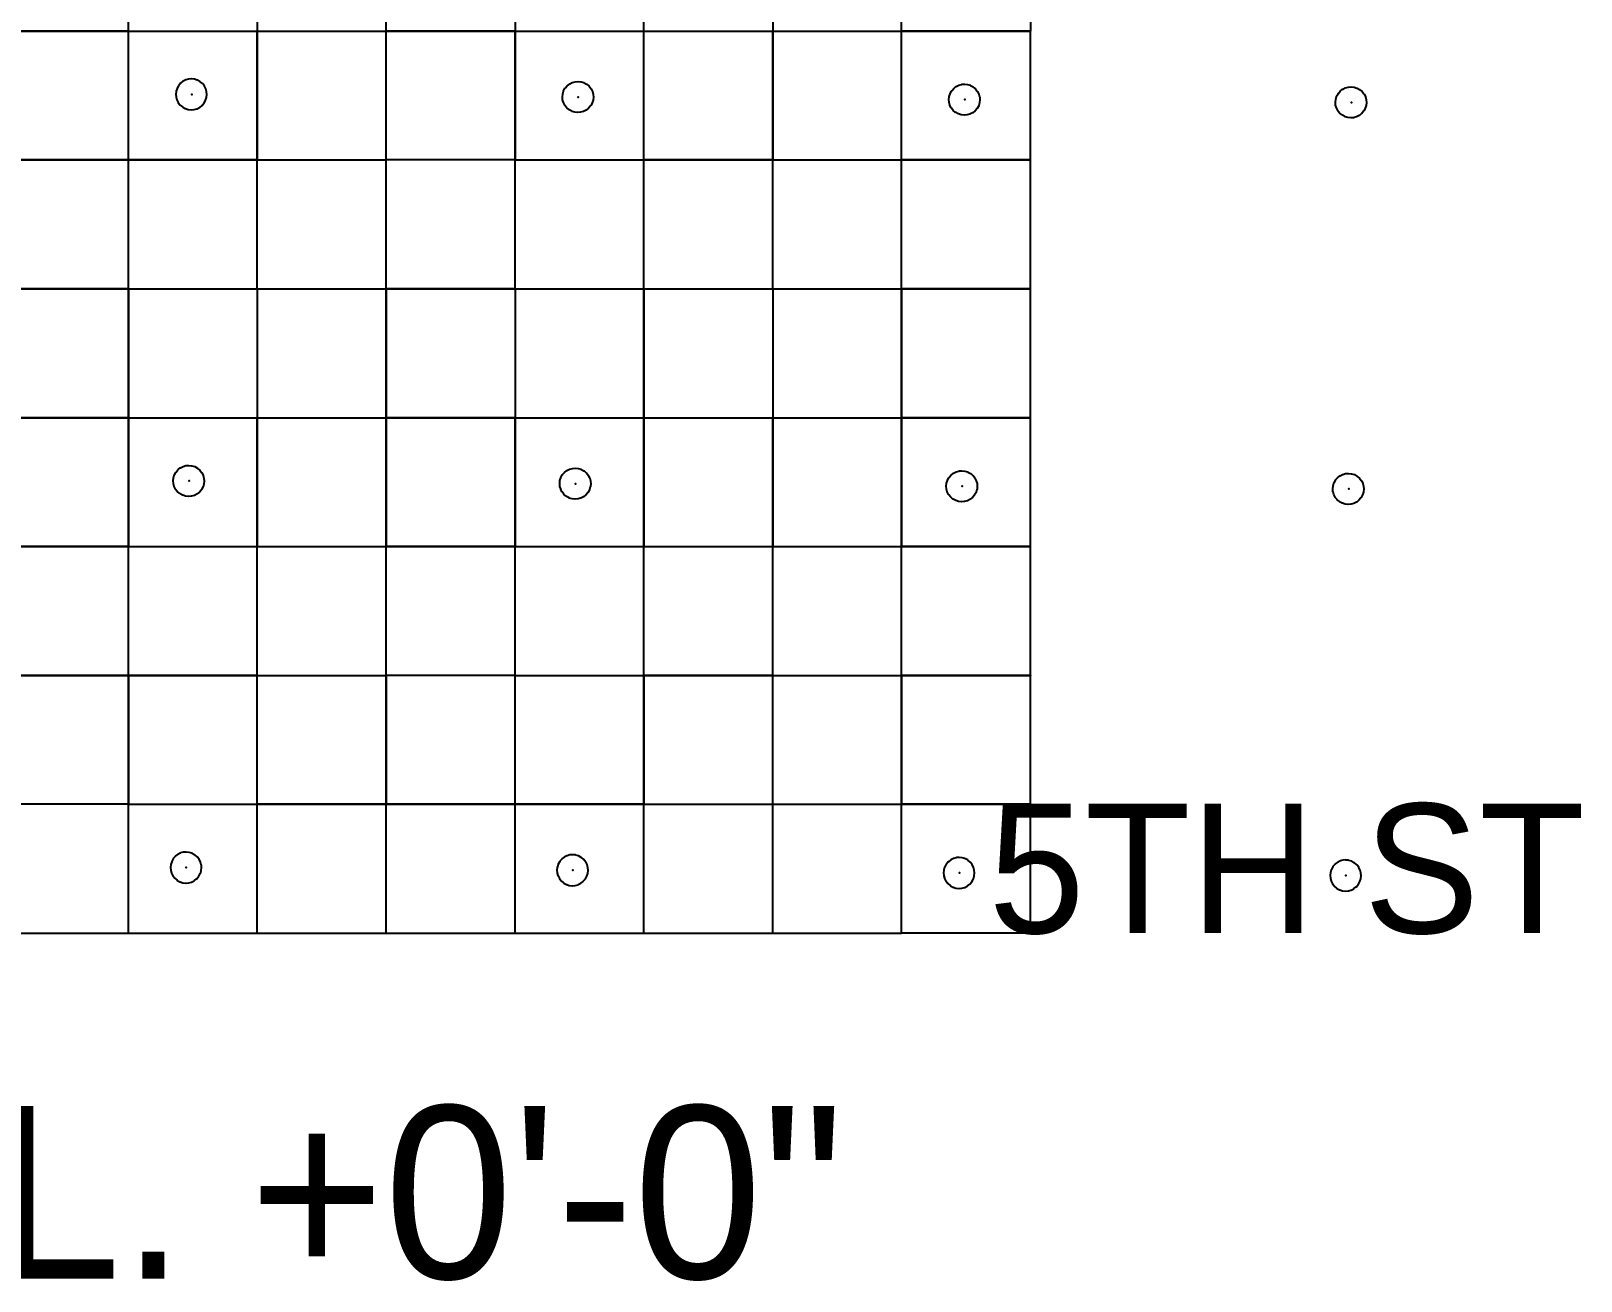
# Model space of a CAD drawing. Header units: metres. Extents: x 0 to 398, y -24 to 612.
# Drawn here: x 110.2 to 218.5, y -24.3 to 63 of the extents above; entities that cross this region are included whole.
import ezdxf

# ---------------------------------------------------------------- set-up
doc = ezdxf.new("R2010")
doc.units = ezdxf.units.M
for name, color, linetype in [('LAYER_01_CUT', 7, 'Continuous'), ('LAYER_04_GRID', 7, 'Continuous'), ('LAYER_05_LABELS', 7, 'Continuous')]:
    doc.layers.add(name, color=color, linetype=linetype)

msp = doc.modelspace()

# ---------------------------------------------------------------- linework, layer by layer
at = {"layer": 'LAYER_01_CUT'}
for points in [[(180, 27.01), (180, 36), (180, 36.01), (180, 45), (180, 45.01), (180, 54), (179.99, 54), (171, 54), (171, 62.99), (171, 63), (171, 71.99), (171, 72), (171, 80.99), (171, 81), (171, 89.99), (171, 90), (171, 98.99), (171, 99), (179.99, 99), (180, 99), (188.99, 99), (189, 99), (180.01, 99)], [(125.99, 54), (117, 54), (117, 62.99), (117, 63), (117, 71.99), (117, 72), (117, 80.99)], [(143.99, 54), (135, 54), (135, 62.99), (135, 63), (135, 71.99), (135, 72), (135, 80.99)], [(161.99, 54), (153, 54), (153, 62.99), (153, 63), (153, 71.99), (153, 72), (153, 80.99)], [(126, 71.99), (126, 63), (126, 63.01)], [(144, 71.99), (144, 63), (144, 63.01)], [(162, 71.99), (162, 63), (162, 63.01)], [(180, 72.01), (180, 72), (180, 63.01), (180, 63), (179.99, 63)], [(108, 63), (116.99, 63)], [(108, 62.99), (108, 54), (116.99, 54)], [(117, 63), (108.01, 63)], [(117, 63), (116.99, 63)], [(117, 63), (117, 63.01)], [(117, 54.01), (117, 63)], [(117, 63), (125.99, 63)], [(117, 63), (117.01, 63)], [(117.01, 63), (126, 63)], [(125.99, 63), (126, 63)], [(126.01, 63), (126, 63)], [(126, 54.01), (126, 63)], [(126, 63), (126, 62.99)], [(126, 63), (134.99, 63)], [(126, 62.99), (126, 54), (134.99, 54)], [(126.01, 63), (135, 63)], [(135, 63), (134.99, 63)], [(135, 63), (135, 63.01)], [(135, 54.01), (135, 63)], [(135, 63), (143.99, 63)], [(135, 63), (135.01, 63)], [(144, 63), (135.01, 63)], [(144, 63), (143.99, 63)], [(144, 54.01), (144, 63)], [(144, 63), (144, 62.99)], [(144, 63), (152.99, 63)], [(144, 63), (144.01, 63)], [(144, 62.99), (144, 54), (152.99, 54)], [(144.01, 63), (153, 63)], [(152.99, 63), (153, 63)], [(153, 63), (153, 63.01)], [(153.01, 63), (153, 63)], [(153, 54.01), (153, 63)], [(153, 63), (161.99, 63)], [(153.01, 63), (162, 63)], [(162, 63), (161.99, 63)], [(162, 54.01), (162, 63)], [(162, 63), (162, 62.99)], [(162, 63), (170.99, 63)], [(162, 63), (162.01, 63)], [(162, 62.99), (162, 54), (170.99, 54)], [(162.01, 63), (171, 63)], [(170.99, 63), (171, 63)], [(171, 63), (171, 63.01)], [(179.99, 63), (171, 63)], [(171.01, 63), (171, 63)], [(171, 54.01), (171, 63)], [(171.01, 63), (180, 63)], [(180, 54.01), (180, 63)], [(120.98, 57.58), (121.17, 57.52), (121.18, 57.52), (121.18, 57.52), (121.38, 57.5), (121.38, 57.5), (121.39, 57.5), (121.57, 57.51), (121.58, 57.51), (121.59, 57.51), (121.77, 57.57), (121.78, 57.57), (121.79, 57.57), (121.96, 57.66), (121.97, 57.66), (121.98, 57.67), (122.14, 57.8), (122.14, 57.8), (122.27, 57.96), (122.29, 57.97), (122.29, 57.98), (122.39, 58.15), (122.39, 58.16), (122.39, 58.17), (122.45, 58.36), (122.45, 58.37), (122.45, 58.37), (122.47, 58.56), (122.47, 58.57), (122.47, 58.58), (122.46, 58.76), (122.46, 58.77), (122.46, 58.78), (122.41, 58.96), (122.4, 58.97), (122.4, 58.97), (122.31, 59.15), (122.31, 59.16), (122.3, 59.17), (122.18, 59.33), (122.17, 59.33), (122.01, 59.46), (122, 59.47), (121.99, 59.48), (121.82, 59.58), (121.81, 59.58), (121.8, 59.58), (121.61, 59.64), (121.61, 59.64), (121.6, 59.64), (121.41, 59.66), (121.4, 59.66), (121.39, 59.66), (121.21, 59.65), (121.2, 59.65), (121.2, 59.65), (121.01, 59.59), (121, 59.59), (121, 59.59), (120.82, 59.5), (120.81, 59.5), (120.8, 59.49), (120.64, 59.37), (120.64, 59.36), (120.51, 59.2), (120.5, 59.19), (120.49, 59.18), (120.4, 59.01), (120.39, 59), (120.39, 58.99), (120.33, 58.8), (120.33, 58.79), (120.33, 58.79), (120.31, 58.6), (120.31, 58.59), (120.31, 58.58), (120.32, 58.4), (120.32, 58.39), (120.33, 58.38), (120.38, 58.2), (120.38, 58.19), (120.38, 58.19), (120.47, 58.01), (120.48, 58), (120.48, 57.99), (120.61, 57.83), (120.61, 57.83), (120.77, 57.7), (120.78, 57.69), (120.79, 57.68), (120.96, 57.58), (120.97, 57.58), (120.98, 57.58)], [(149.4, 58.78), (149.4, 58.77), (149.46, 58.59), (149.46, 58.58), (149.46, 58.57), (149.47, 58.39), (149.47, 58.39), (149.47, 58.38), (149.45, 58.19), (149.45, 58.18), (149.45, 58.17), (149.39, 57.98), (149.39, 57.98), (149.39, 57.97), (149.29, 57.79), (149.28, 57.78), (149.27, 57.77), (149.14, 57.61), (149.14, 57.61), (148.98, 57.48), (148.97, 57.48), (148.96, 57.47), (148.78, 57.39), (148.78, 57.38), (148.77, 57.38), (148.58, 57.33), (148.58, 57.33), (148.57, 57.33), (148.39, 57.31), (148.38, 57.31), (148.37, 57.31), (148.18, 57.33), (148.18, 57.33), (148.17, 57.33), (147.98, 57.39), (147.97, 57.39), (147.96, 57.4), (147.79, 57.49), (147.78, 57.5), (147.77, 57.51), (147.61, 57.64), (147.6, 57.65), (147.48, 57.81), (147.47, 57.81), (147.47, 57.82), (147.38, 58), (147.38, 58.01), (147.38, 58.01), (147.32, 58.2), (147.32, 58.21), (147.32, 58.21), (147.31, 58.39), (147.31, 58.4), (147.31, 58.41), (147.33, 58.6), (147.33, 58.61), (147.33, 58.62), (147.39, 58.8), (147.39, 58.81), (147.39, 58.82), (147.49, 59), (147.49, 59), (147.51, 59.02), (147.64, 59.17), (147.64, 59.18), (147.8, 59.3), (147.81, 59.31), (147.82, 59.31), (148, 59.4), (148, 59.41), (148.01, 59.41), (148.19, 59.46), (148.2, 59.46), (148.21, 59.46), (148.39, 59.48), (148.4, 59.48), (148.41, 59.48), (148.6, 59.46), (148.6, 59.46), (148.61, 59.45), (148.8, 59.4), (148.81, 59.39), (148.82, 59.39), (148.99, 59.29), (149, 59.29), (149.01, 59.28), (149.17, 59.15), (149.17, 59.14), (149.3, 58.98), (149.3, 58.97), (149.31, 58.97), (149.4, 58.79), (149.4, 58.78)], [(174.47, 57.63), (174.47, 57.64), (174.38, 57.81), (174.38, 57.82), (174.37, 57.83), (174.32, 58.01), (174.32, 58.02), (174.32, 58.03), (174.31, 58.21), (174.31, 58.21), (174.31, 58.22), (174.33, 58.41), (174.33, 58.42), (174.33, 58.43), (174.39, 58.62), (174.39, 58.63), (174.39, 58.63), (174.49, 58.81), (174.49, 58.82), (174.51, 58.83), (174.64, 58.99), (174.64, 58.99), (174.8, 59.12), (174.81, 59.12), (174.82, 59.13), (174.99, 59.22), (175, 59.22), (175.01, 59.22), (175.19, 59.27), (175.2, 59.27), (175.21, 59.28), (175.39, 59.29), (175.4, 59.29), (175.41, 59.29), (175.6, 59.27), (175.6, 59.27), (175.61, 59.27), (175.8, 59.21), (175.81, 59.21), (175.82, 59.2), (175.99, 59.11), (176, 59.1), (176.01, 59.09), (176.17, 58.96), (176.17, 58.95), (176.3, 58.79), (176.3, 58.79), (176.31, 58.78), (176.4, 58.6), (176.4, 58.59), (176.4, 58.59), (176.45, 58.4), (176.46, 58.39), (176.46, 58.39), (176.47, 58.21), (176.47, 58.2), (176.47, 58.19), (176.45, 58), (176.45, 57.99), (176.45, 57.98), (176.39, 57.8), (176.39, 57.79), (176.39, 57.78), (176.29, 57.6), (176.28, 57.6), (176.27, 57.58), (176.14, 57.43), (176.14, 57.42), (175.98, 57.3), (175.97, 57.29), (175.96, 57.29), (175.78, 57.2), (175.78, 57.2), (175.77, 57.19), (175.58, 57.14), (175.58, 57.14), (175.57, 57.14), (175.39, 57.12), (175.38, 57.12), (175.37, 57.12), (175.18, 57.14), (175.18, 57.15), (175.17, 57.15), (174.98, 57.21), (174.97, 57.21), (174.96, 57.21), (174.79, 57.31), (174.78, 57.31), (174.77, 57.32), (174.61, 57.45), (174.6, 57.46), (174.48, 57.62), (174.47, 57.63)], [(203.45, 57.81), (203.45, 57.8), (203.39, 57.61), (203.39, 57.6), (203.38, 57.59), (203.29, 57.42), (203.28, 57.41), (203.27, 57.4), (203.14, 57.24), (203.13, 57.24), (202.98, 57.11), (202.97, 57.11), (202.96, 57.1), (202.78, 57.01), (202.78, 57.01), (202.77, 57.01), (202.58, 56.96), (202.58, 56.95), (202.57, 56.95), (202.39, 56.94), (202.38, 56.94), (202.37, 56.94), (202.18, 56.96), (202.17, 56.96), (202.17, 56.96), (201.98, 57.02), (201.97, 57.02), (201.96, 57.03), (201.79, 57.12), (201.78, 57.13), (201.76, 57.14), (201.61, 57.27), (201.6, 57.27), (201.48, 57.43), (201.47, 57.44), (201.47, 57.45), (201.38, 57.63), (201.38, 57.63), (201.37, 57.64), (201.32, 57.83), (201.32, 57.83), (201.32, 57.84), (201.31, 58.02), (201.31, 58.03), (201.31, 58.04), (201.33, 58.23), (201.33, 58.24), (201.33, 58.24), (201.39, 58.43), (201.39, 58.44), (201.39, 58.45), (201.49, 58.62), (201.49, 58.63), (201.51, 58.64), (201.64, 58.8), (201.64, 58.81), (201.8, 58.93), (201.81, 58.94), (201.82, 58.94), (201.99, 59.03), (202, 59.03), (202.01, 59.04), (202.19, 59.09), (202.2, 59.09), (202.21, 59.09), (202.39, 59.1), (202.4, 59.1), (202.4, 59.1), (202.59, 59.08), (202.6, 59.08), (202.61, 59.08), (202.8, 59.02), (202.81, 59.02), (202.82, 59.02), (202.99, 58.92), (203, 58.92), (203.01, 58.9), (203.17, 58.77), (203.17, 58.77), (203.3, 58.61), (203.3, 58.6), (203.31, 58.59), (203.4, 58.42), (203.4, 58.41), (203.4, 58.4), (203.45, 58.22), (203.46, 58.21), (203.46, 58.2), (203.47, 58.02), (203.47, 58.01), (203.47, 58.01), (203.45, 57.81), (203.45, 57.81)], [(117, 54), (108.01, 54)], [(117, 54), (116.99, 54)], [(116.99, 36), (117, 36), (117, 44.99), (117, 45), (117, 53.99)], [(117, 54.01), (117, 54)], [(117, 53.99), (117, 54)], [(117, 45.01), (117, 54)], [(117, 54), (117.01, 54)], [(117.01, 54), (126, 54)], [(125.99, 54), (126, 54)], [(125.99, 45), (126, 45), (126, 53.99)], [(126, 54.01), (126, 54)], [(126.01, 54), (126, 54)], [(126, 53.99), (126, 54)], [(126, 45.01), (126, 54)], [(126.01, 54), (135, 54)], [(135, 54), (134.99, 54)], [(134.99, 36), (135, 36), (135, 44.99), (135, 45), (135, 53.99)], [(135, 54.01), (135, 54)], [(135, 53.99), (135, 54)], [(135, 45.01), (135, 54)], [(135, 54), (135.01, 54)], [(144, 54), (135.01, 54)], [(144, 54), (143.99, 54)], [(143.99, 45), (144, 45), (144, 53.99)], [(144, 54.01), (144, 54)], [(144, 53.99), (144, 54)], [(144, 45.01), (144, 54)], [(144, 54), (144.01, 54)], [(144.01, 54), (153, 54)], [(152.99, 54), (153, 54)], [(152.99, 36), (153, 36), (153, 44.99), (153, 45), (153, 53.99)], [(153, 54.01), (153, 54)], [(153.01, 54), (153, 54)], [(153, 53.99), (153, 54)], [(153, 45.01), (153, 54)], [(153.01, 54), (162, 54)], [(162, 54), (161.99, 54)], [(161.99, 45), (162, 45), (162, 53.99)], [(162, 54.01), (162, 54)], [(162, 53.99), (162, 54)], [(162, 45.01), (162, 54)], [(162, 54), (162.01, 54)], [(162.01, 54), (171, 54)], [(170.99, 54), (171, 54)], [(170.99, 36), (171, 36), (171, 44.99), (171, 45), (171, 53.99)], [(171, 54.01), (171, 54)], [(171.01, 54), (171, 54)], [(171, 53.99), (171, 54)], [(171, 45.01), (171, 54)], [(171.01, 54), (180, 54)], [(180, 54.01), (180, 54)], [(108, 45), (116.99, 45)], [(117, 45), (108.01, 45)], [(117, 45), (116.99, 45)], [(117, 45), (117, 45.01)], [(117, 45), (117, 36.01)], [(117, 45), (125.99, 45)], [(117, 45), (117.01, 45)], [(117.01, 45), (126, 45)], [(126, 45), (126, 45.01)], [(126.01, 45), (126, 45)], [(126, 45), (126, 44.99)], [(126, 45), (126, 36.01)], [(126, 45), (134.99, 45)], [(126, 44.99), (126, 36), (126, 36.01)], [(126.01, 45), (135, 45)], [(135, 45), (134.99, 45)], [(135, 45), (135, 45.01)], [(135, 45), (135, 36.01)], [(135, 45), (143.99, 45)], [(135, 45), (135.01, 45)], [(144, 45), (135.01, 45)], [(144, 45), (144, 45.01)], [(144, 45), (144, 44.99)], [(144, 45), (144, 36.01)], [(144, 45), (152.99, 45)], [(144, 45), (144.01, 45)], [(144, 44.99), (144, 36), (144, 36.01)], [(144.01, 45), (153, 45)], [(152.99, 45), (153, 45)], [(153, 45), (153, 45.01)], [(153.01, 45), (153, 45)], [(153, 45), (153, 36.01)], [(153, 45), (161.99, 45)], [(153.01, 45), (162, 45)], [(162, 45), (162, 45.01)], [(162, 45), (162, 44.99)], [(162, 45), (162, 36.01)], [(162, 45), (170.99, 45)], [(162, 45), (162.01, 45)], [(162, 44.99), (162, 36), (162, 36.01)], [(162.01, 45), (171, 45)], [(170.99, 45), (171, 45)], [(171, 45), (171, 45.01)], [(179.99, 45), (171, 45)], [(171.01, 45), (171, 45)], [(171, 45), (171, 36.01)], [(171.01, 45), (180, 45)], [(179.99, 45), (180, 45)], [(108, 36), (116.99, 36)], [(117, 36), (108.01, 36)], [(117, 36), (117, 36.01)], [(117, 35.99), (117, 36)], [(117, 27.01), (117, 36)], [(117, 36), (125.99, 36)], [(117, 36), (117.01, 36)], [(117, 35.99), (117, 27)], [(117.01, 36), (126, 36)], [(125.99, 36), (126, 36)], [(126.01, 36), (126, 36)], [(126, 35.99), (126, 36)], [(126, 27.01), (126, 36)], [(126, 36), (134.99, 36)], [(126, 35.99), (126, 27)], [(126.01, 36), (135, 36)], [(135, 36), (135, 36.01)], [(135, 35.99), (135, 36)], [(135, 27.01), (135, 36)], [(135, 36), (143.99, 36)], [(135, 36), (135.01, 36)], [(135, 35.99), (135, 27)], [(144, 36), (135.01, 36)], [(144, 36), (143.99, 36)], [(144, 35.99), (144, 36)], [(144, 27.01), (144, 36)], [(144, 36), (152.99, 36)], [(144, 36), (144.01, 36)], [(144, 35.99), (144, 27)], [(144.01, 36), (153, 36)], [(153, 36), (153, 36.01)], [(153.01, 36), (153, 36)], [(153, 35.99), (153, 36)], [(153, 27.01), (153, 36)], [(153, 36), (161.99, 36)], [(153, 35.99), (153, 27)], [(153.01, 36), (162, 36)], [(162, 36), (161.99, 36)], [(162, 35.99), (162, 36)], [(162, 27.01), (162, 36)], [(162, 36), (170.99, 36)], [(162, 36), (162.01, 36)], [(162, 35.99), (162, 27)], [(162.01, 36), (171, 36)], [(171, 36), (171, 36.01)], [(179.99, 36), (171, 36)], [(171.01, 36), (171, 36)], [(171, 35.99), (171, 36)], [(171, 27.01), (171, 36)], [(171, 35.99), (171, 27)], [(171.01, 36), (180, 36)], [(179.99, 36), (180, 36)], [(120.14, 31.4), (120.12, 31.58), (120.12, 31.59), (120.12, 31.6), (120.14, 31.79), (120.14, 31.8), (120.14, 31.8), (120.2, 31.99), (120.2, 32), (120.21, 32.01), (120.3, 32.18), (120.31, 32.19), (120.32, 32.2), (120.45, 32.36), (120.46, 32.37), (120.62, 32.49), (120.62, 32.5), (120.63, 32.5), (120.81, 32.59), (120.82, 32.59), (120.83, 32.6), (121.01, 32.65), (121.02, 32.65), (121.02, 32.65), (121.2, 32.66), (121.21, 32.66), (121.22, 32.66), (121.41, 32.64), (121.42, 32.64), (121.43, 32.64), (121.61, 32.58), (121.62, 32.58), (121.63, 32.58), (121.81, 32.48), (121.81, 32.48), (121.83, 32.46), (121.98, 32.33), (121.99, 32.33), (122.11, 32.17), (122.12, 32.16), (122.12, 32.15), (122.21, 31.98), (122.22, 31.97), (122.22, 31.96), (122.27, 31.78), (122.27, 31.77), (122.27, 31.76), (122.29, 31.58), (122.29, 31.57), (122.29, 31.57), (122.27, 31.37), (122.27, 31.37), (122.26, 31.36), (122.21, 31.17), (122.2, 31.16), (122.2, 31.15), (122.1, 30.98), (122.1, 30.97), (122.09, 30.96), (121.96, 30.8), (121.95, 30.8), (121.79, 30.67), (121.78, 30.67), (121.78, 30.66), (121.6, 30.57), (121.59, 30.57), (121.58, 30.57), (121.4, 30.52), (121.39, 30.51), (121.38, 30.51), (121.2, 30.5), (121.2, 30.5), (121.19, 30.5), (121, 30.52), (120.99, 30.52), (120.98, 30.52), (120.79, 30.58), (120.79, 30.58), (120.78, 30.59), (120.6, 30.68), (120.59, 30.69), (120.58, 30.7), (120.42, 30.83), (120.42, 30.83), (120.29, 30.99), (120.29, 31), (120.28, 31.01), (120.2, 31.19), (120.19, 31.19), (120.19, 31.2), (120.14, 31.39), (120.14, 31.39), (120.14, 31.4)], [(148.02, 32.46), (148.2, 32.48), (148.21, 32.48), (148.22, 32.48), (148.41, 32.46), (148.42, 32.46), (148.43, 32.45), (148.61, 32.4), (148.62, 32.39), (148.63, 32.39), (148.81, 32.29), (148.81, 32.29), (148.83, 32.28), (148.98, 32.15), (148.99, 32.14), (149.11, 31.98), (149.12, 31.97), (149.12, 31.97), (149.21, 31.79), (149.22, 31.78), (149.22, 31.77), (149.27, 31.59), (149.27, 31.58), (149.27, 31.57), (149.29, 31.39), (149.29, 31.39), (149.29, 31.38), (149.27, 31.19), (149.27, 31.18), (149.26, 31.17), (149.21, 30.98), (149.2, 30.98), (149.2, 30.97), (149.1, 30.79), (149.1, 30.78), (149.09, 30.77), (148.96, 30.62), (148.95, 30.61), (148.79, 30.48), (148.78, 30.48), (148.78, 30.47), (148.6, 30.39), (148.59, 30.38), (148.58, 30.38), (148.4, 30.33), (148.39, 30.33), (148.38, 30.33), (148.2, 30.31), (148.2, 30.31), (148.19, 30.31), (148, 30.33), (147.99, 30.33), (147.98, 30.33), (147.79, 30.39), (147.79, 30.4), (147.78, 30.4), (147.6, 30.49), (147.59, 30.5), (147.58, 30.51), (147.42, 30.64), (147.42, 30.65), (147.29, 30.81), (147.29, 30.81), (147.28, 30.82), (147.2, 31), (147.19, 31.01), (147.19, 31.02), (147.14, 31.2), (147.14, 31.21), (147.14, 31.22), (147.12, 31.39), (147.12, 31.4), (147.12, 31.41), (147.14, 31.6), (147.14, 31.61), (147.14, 31.62), (147.2, 31.8), (147.2, 31.81), (147.21, 31.82), (147.3, 32), (147.31, 32), (147.32, 32.02), (147.45, 32.17), (147.46, 32.18), (147.62, 32.3), (147.62, 32.31), (147.63, 32.31), (147.81, 32.4), (147.82, 32.41), (147.82, 32.41), (148.01, 32.46), (148.02, 32.46), (148.02, 32.46)], [(176.22, 31.59), (176.27, 31.4), (176.27, 31.4), (176.27, 31.39), (176.29, 31.21), (176.29, 31.2), (176.29, 31.19), (176.27, 31), (176.27, 30.99), (176.26, 30.99), (176.21, 30.8), (176.2, 30.79), (176.2, 30.78), (176.1, 30.6), (176.1, 30.6), (176.09, 30.58), (175.96, 30.43), (175.95, 30.42), (175.79, 30.3), (175.78, 30.29), (175.78, 30.29), (175.6, 30.2), (175.59, 30.2), (175.58, 30.19), (175.4, 30.14), (175.39, 30.14), (175.38, 30.14), (175.2, 30.12), (175.2, 30.12), (175.19, 30.12), (175, 30.14), (174.99, 30.15), (174.98, 30.15), (174.79, 30.21), (174.78, 30.21), (174.78, 30.21), (174.6, 30.31), (174.59, 30.31), (174.58, 30.32), (174.42, 30.46), (174.42, 30.46), (174.29, 30.62), (174.29, 30.63), (174.28, 30.64), (174.19, 30.81), (174.19, 30.82), (174.19, 30.83), (174.14, 31.01), (174.14, 31.02), (174.13, 31.03), (174.12, 31.21), (174.12, 31.22), (174.12, 31.22), (174.14, 31.41), (174.14, 31.42), (174.14, 31.43), (174.2, 31.62), (174.2, 31.63), (174.21, 31.63), (174.3, 31.81), (174.31, 31.82), (174.32, 31.83), (174.45, 31.99), (174.46, 31.99), (174.62, 32.12), (174.62, 32.12), (174.63, 32.13), (174.81, 32.22), (174.82, 32.22), (174.82, 32.22), (175.01, 32.27), (175.02, 32.27), (175.02, 32.28), (175.2, 32.29), (175.21, 32.29), (175.22, 32.29), (175.41, 32.27), (175.42, 32.27), (175.43, 32.27), (175.61, 32.21), (175.62, 32.21), (175.63, 32.2), (175.81, 32.11), (175.81, 32.1), (175.83, 32.09), (175.98, 31.96), (175.99, 31.95), (176.11, 31.79), (176.12, 31.79), (176.12, 31.78), (176.21, 31.6), (176.22, 31.59), (176.22, 31.59)], [(201.32, 31.65), (201.45, 31.8), (201.46, 31.81), (201.62, 31.93), (201.62, 31.94), (201.63, 31.94), (201.81, 32.03), (201.82, 32.03), (201.82, 32.04), (202.01, 32.09), (202.01, 32.09), (202.02, 32.09), (202.2, 32.1), (202.21, 32.1), (202.22, 32.1), (202.41, 32.08), (202.42, 32.08), (202.42, 32.08), (202.61, 32.02), (202.62, 32.02), (202.63, 32.02), (202.8, 31.92), (202.81, 31.92), (202.83, 31.9), (202.98, 31.77), (202.99, 31.77), (203.11, 31.61), (203.12, 31.6), (203.12, 31.59), (203.21, 31.42), (203.21, 31.41), (203.22, 31.4), (203.27, 31.22), (203.27, 31.21), (203.27, 31.2), (203.28, 31.02), (203.29, 31.01), (203.28, 31.01), (203.27, 30.82), (203.26, 30.81), (203.26, 30.8), (203.2, 30.61), (203.2, 30.6), (203.2, 30.6), (203.1, 30.42), (203.1, 30.41), (203.09, 30.4), (202.95, 30.24), (202.95, 30.24), (202.79, 30.11), (202.78, 30.11), (202.77, 30.1), (202.6, 30.01), (202.59, 30.01), (202.58, 30.01), (202.4, 29.96), (202.39, 29.95), (202.38, 29.95), (202.2, 29.94), (202.19, 29.94), (202.19, 29.94), (202, 29.96), (201.99, 29.96), (201.98, 29.96), (201.79, 30.02), (201.78, 30.02), (201.78, 30.03), (201.6, 30.12), (201.59, 30.13), (201.58, 30.14), (201.42, 30.27), (201.42, 30.28), (201.29, 30.43), (201.29, 30.44), (201.28, 30.45), (201.19, 30.63), (201.19, 30.63), (201.19, 30.64), (201.14, 30.83), (201.13, 30.83), (201.13, 30.84), (201.12, 31.02), (201.12, 31.03), (201.12, 31.04), (201.14, 31.23), (201.14, 31.24), (201.14, 31.24), (201.2, 31.43), (201.2, 31.44), (201.21, 31.45), (201.3, 31.62), (201.31, 31.63), (201.32, 31.65)], [(108, 27), (116.99, 27), (117, 27), (125.99, 27), (126, 27), (134.99, 27), (135, 27), (143.99, 27), (144, 27), (152.99, 27), (153, 27), (161.99, 27), (162, 27), (170.99, 27), (171, 27), (179.99, 27), (180, 27), (171.01, 27)], [(116.99, 9), (108, 9), (108, 17.99), (108, 18), (108, 26.99)], [(117, 27), (108.01, 27)], [(117, 27.01), (117, 27)], [(117, 26.99), (117, 27)], [(117, 18.01), (117, 27)], [(117, 27), (117.01, 27)], [(125.99, 18), (117, 18), (117, 26.99)], [(117.01, 27), (126, 27)], [(126, 27.01), (126, 27)], [(126.01, 27), (126, 27)], [(126, 26.99), (126, 27)], [(126, 18.01), (126, 27)], [(134.99, 9), (126, 9), (126, 17.99), (126, 18), (126, 26.99)], [(126.01, 27), (135, 27)], [(135, 27.01), (135, 27)], [(135, 26.99), (135, 27)], [(135, 18.01), (135, 27)], [(135, 27), (135.01, 27)], [(143.99, 18), (135, 18), (135, 26.99)], [(144, 27), (135.01, 27)], [(144, 27.01), (144, 27)], [(144, 26.99), (144, 27)], [(144, 18.01), (144, 27)], [(144, 27), (144.01, 27)], [(152.99, 9), (144, 9), (144, 17.99), (144, 18), (144, 26.99)], [(144.01, 27), (153, 27)], [(153, 27.01), (153, 27)], [(153.01, 27), (153, 27)], [(153, 26.99), (153, 27)], [(153, 18.01), (153, 27)], [(161.99, 18), (153, 18), (153, 26.99)], [(153.01, 27), (162, 27)], [(162, 27.01), (162, 27)], [(162, 26.99), (162, 27)], [(162, 18.01), (162, 27)], [(162, 27), (162.01, 27)], [(162.01, 0), (162, 0), (162, 8.99), (162, 9), (162, 17.99), (162, 18), (162, 26.99)], [(162.01, 27), (171, 27)], [(171, 27.01), (171, 27)], [(171.01, 27), (171, 27)], [(171, 26.99), (171, 27)], [(171, 18.01), (171, 27)], [(180, 18.01), (180, 18), (179.99, 18), (171, 18), (171, 26.99)], [(180, 27.01), (180, 27)], [(180, 18.01), (180, 27)], [(108, 18), (116.99, 18)], [(117, 18), (108.01, 18)], [(117, 18), (116.99, 18)], [(117, 18), (117, 18.01)], [(117, 9.01), (117, 18)], [(117, 18), (117, 17.99)], [(117, 18), (117.01, 18)], [(117, 17.99), (117, 9), (125.99, 9)], [(117.01, 18), (126, 18)], [(125.99, 18), (126, 18)], [(126, 18), (126, 18.01)], [(126.01, 18), (126, 18)], [(126, 9.01), (126, 18)], [(126, 18), (134.99, 18)], [(126.01, 18), (135, 18)], [(135, 18), (134.99, 18)], [(135, 18), (135, 18.01)], [(135, 9.01), (135, 18)], [(135, 18), (135, 17.99)], [(135, 18), (135.01, 18)], [(135, 17.99), (135, 9), (143.99, 9)], [(144, 18), (135.01, 18)], [(144, 18), (143.99, 18)], [(144, 18), (144, 18.01)], [(144, 9.01), (144, 18)], [(144, 18), (152.99, 18)], [(144, 18), (144.01, 18)], [(144.01, 18), (153, 18)], [(152.99, 18), (153, 18)], [(153, 18), (153, 18.01)], [(153.01, 18), (153, 18)], [(153, 9.01), (153, 18)], [(153, 18), (153, 17.99)], [(153, 17.99), (153, 9), (161.99, 9)], [(153.01, 18), (162, 18)], [(162, 18), (161.99, 18)], [(162, 18), (162, 18.01)], [(162, 9.01), (162, 18)], [(162, 18), (170.99, 18)], [(162, 18), (162.01, 18)], [(162.01, 18), (171, 18)], [(170.99, 18), (171, 18)], [(171, 18), (171, 18.01)], [(171.01, 18), (171, 18)], [(171, 9.01), (171, 18)], [(171, 18), (171, 17.99)], [(171, 17.99), (171, 9), (179.99, 9), (180, 9), (171.01, 9)], [(171.01, 18), (180, 18)], [(180, 9.01), (180, 18)], [(117, 9), (108.01, 9)], [(108.01, 0), (117, 0), (117, 8.99)], [(117, 9), (116.99, 9)], [(117, 9.01), (117, 9)], [(117, 8.99), (117, 9)], [(117, 0.01), (117, 9)], [(117, 9), (117.01, 9)], [(117.01, 9), (126, 9)], [(117.01, 0), (126, 0), (126, 8.99)], [(125.99, 9), (126, 9)], [(126, 9.01), (126, 9)], [(126.01, 9), (126, 9)], [(126, 8.99), (126, 9)], [(126, 0.01), (126, 9)], [(126.01, 9), (135, 9)], [(126.01, 0), (135, 0), (135, 8.99)], [(135, 9), (134.99, 9)], [(135, 9.01), (135, 9)], [(135, 8.99), (135, 9)], [(135, 0.01), (135, 9)], [(135, 9), (135.01, 9)], [(144, 9), (135.01, 9)], [(135.01, 0), (144, 0), (144, 8.99)], [(144, 9), (143.99, 9)], [(144, 9.01), (144, 9)], [(144, 8.99), (144, 9)], [(144, 0.01), (144, 9)], [(144, 9), (144.01, 9)], [(144.01, 9), (153, 9)], [(144.01, 0), (153, 0), (153, 8.99)], [(152.99, 9), (153, 9)], [(153, 9.01), (153, 9)], [(153.01, 9), (153, 9)], [(153, 8.99), (153, 9)], [(153, 0.01), (153, 9)], [(153.01, 9), (162, 9)], [(162, 9), (161.99, 9)], [(162, 9.01), (162, 9)], [(162, 0.01), (162, 9)], [(162, 9), (170.99, 9)], [(162, 9), (162.01, 9)], [(162.01, 9), (171, 9)], [(170.99, 9), (171, 9)], [(171, 9.01), (171, 9)], [(171.01, 9), (171, 9)], [(171, 8.99), (171, 9)], [(171, 0.01), (171, 9)], [(180, 0.01), (180, 0), (171.01, 0), (171, 0), (171, 8.99)], [(180, 9.01), (180, 9)], [(180, 0.01), (180, 9)], [(120.24, 3.83), (120.39, 3.7), (120.41, 3.69), (120.41, 3.68), (120.59, 3.59), (120.6, 3.58), (120.61, 3.58), (120.79, 3.52), (120.8, 3.52), (120.81, 3.52), (121, 3.5), (121.01, 3.5), (121.02, 3.5), (121.2, 3.51), (121.2, 3.51), (121.21, 3.52), (121.4, 3.57), (121.4, 3.57), (121.41, 3.57), (121.59, 3.66), (121.6, 3.67), (121.6, 3.67), (121.76, 3.8), (121.77, 3.8), (121.9, 3.96), (121.91, 3.97), (121.92, 3.98), (122.01, 4.16), (122.02, 4.16), (122.02, 4.17), (122.08, 4.36), (122.08, 4.37), (122.08, 4.38), (122.1, 4.57), (122.1, 4.57), (122.1, 4.58), (122.09, 4.76), (122.08, 4.77), (122.08, 4.78), (122.03, 4.96), (122.03, 4.97), (122.03, 4.98), (121.94, 5.15), (121.93, 5.16), (121.93, 5.17), (121.8, 5.33), (121.8, 5.33), (121.64, 5.46), (121.63, 5.48), (121.62, 5.48), (121.44, 5.58), (121.44, 5.58), (121.43, 5.58), (121.24, 5.64), (121.23, 5.64), (121.22, 5.64), (121.03, 5.66), (121.02, 5.66), (121.02, 5.66), (120.84, 5.65), (120.83, 5.65), (120.82, 5.65), (120.64, 5.6), (120.63, 5.59), (120.62, 5.59), (120.45, 5.5), (120.44, 5.5), (120.43, 5.49), (120.27, 5.37), (120.26, 5.36), (120.13, 5.21), (120.12, 5.19), (120.12, 5.18), (120.02, 5.01), (120.02, 5), (120.02, 4.99), (119.96, 4.8), (119.96, 4.8), (119.95, 4.79), (119.93, 4.6), (119.93, 4.59), (119.93, 4.58), (119.95, 4.4), (119.95, 4.39), (119.95, 4.39), (120, 4.2), (120.01, 4.19), (120.01, 4.19), (120.1, 4.01), (120.1, 4), (120.11, 3.99), (120.23, 3.84), (120.24, 3.83)], [(146.93, 4.39), (146.95, 4.22), (146.95, 4.21), (146.95, 4.2), (147, 4.02), (147, 4.01), (147.01, 4), (147.1, 3.82), (147.1, 3.82), (147.11, 3.81), (147.23, 3.65), (147.24, 3.64), (147.39, 3.51), (147.41, 3.5), (147.41, 3.5), (147.59, 3.4), (147.6, 3.4), (147.61, 3.39), (147.79, 3.34), (147.8, 3.33), (147.81, 3.33), (148, 3.31), (148.01, 3.31), (148.02, 3.31), (148.2, 3.33), (148.2, 3.33), (148.21, 3.33), (148.4, 3.38), (148.4, 3.38), (148.41, 3.39), (148.59, 3.48), (148.6, 3.48), (148.6, 3.48), (148.76, 3.61), (148.77, 3.62), (148.9, 3.77), (148.91, 3.78), (148.92, 3.79), (149.01, 3.97), (149.02, 3.98), (149.02, 3.98), (149.08, 4.17), (149.08, 4.18), (149.08, 4.19), (149.1, 4.38), (149.1, 4.39), (149.1, 4.4), (149.08, 4.57), (149.08, 4.58), (149.08, 4.59), (149.03, 4.77), (149.03, 4.78), (149.03, 4.79), (148.94, 4.97), (148.93, 4.97), (148.93, 4.98), (148.8, 5.14), (148.8, 5.15), (148.64, 5.28), (148.63, 5.29), (148.62, 5.29), (148.44, 5.39), (148.44, 5.39), (148.43, 5.4), (148.24, 5.45), (148.23, 5.46), (148.22, 5.46), (148.03, 5.48), (148.02, 5.48), (148.02, 5.48), (147.84, 5.46), (147.83, 5.46), (147.82, 5.46), (147.64, 5.41), (147.63, 5.41), (147.62, 5.4), (147.44, 5.31), (147.44, 5.31), (147.43, 5.31), (147.27, 5.18), (147.26, 5.17), (147.13, 5.02), (147.12, 5.01), (147.12, 5), (147.02, 4.82), (147.02, 4.81), (147.01, 4.81), (146.96, 4.62), (146.95, 4.61), (146.95, 4.6), (146.93, 4.41), (146.93, 4.4), (146.93, 4.39)], [(175.2, 3.14), (175.21, 3.14), (175.4, 3.19), (175.4, 3.2), (175.41, 3.2), (175.59, 3.29), (175.6, 3.29), (175.6, 3.3), (175.76, 3.42), (175.77, 3.43), (175.9, 3.58), (175.91, 3.6), (175.92, 3.61), (176.01, 3.78), (176.02, 3.79), (176.02, 3.8), (176.08, 3.99), (176.08, 3.99), (176.08, 4), (176.1, 4.19), (176.1, 4.2), (176.1, 4.21), (176.08, 4.39), (176.08, 4.4), (176.08, 4.4), (176.03, 4.59), (176.03, 4.6), (176.03, 4.6), (175.94, 4.78), (175.93, 4.79), (175.93, 4.8), (175.8, 4.95), (175.8, 4.96), (175.64, 5.09), (175.63, 5.1), (175.62, 5.11), (175.44, 5.2), (175.44, 5.21), (175.43, 5.21), (175.24, 5.27), (175.23, 5.27), (175.22, 5.27), (175.03, 5.29), (175.02, 5.29), (175.02, 5.29), (174.84, 5.28), (174.83, 5.28), (174.82, 5.27), (174.64, 5.22), (174.63, 5.22), (174.62, 5.22), (174.44, 5.13), (174.44, 5.12), (174.43, 5.12), (174.27, 4.99), (174.26, 4.99), (174.13, 4.83), (174.12, 4.82), (174.12, 4.81), (174.02, 4.63), (174.02, 4.63), (174.01, 4.62), (173.96, 4.43), (173.95, 4.42), (173.95, 4.41), (173.93, 4.22), (173.93, 4.22), (173.93, 4.21), (173.95, 4.03), (173.95, 4.02), (173.95, 4.01), (174, 3.83), (174, 3.82), (174.01, 3.81), (174.1, 3.64), (174.1, 3.63), (174.11, 3.62), (174.23, 3.46), (174.24, 3.46), (174.39, 3.33), (174.41, 3.31), (174.41, 3.31), (174.59, 3.21), (174.6, 3.21), (174.61, 3.21), (174.79, 3.15), (174.8, 3.15), (174.81, 3.15), (175, 3.13), (175.01, 3.13), (175.02, 3.13), (175.2, 3.14), (175.2, 3.14)], [(201.61, 3.02), (201.79, 2.96), (201.8, 2.96), (201.81, 2.96), (202, 2.94), (202.01, 2.94), (202.02, 2.94), (202.19, 2.95), (202.2, 2.95), (202.21, 2.96), (202.39, 3.01), (202.4, 3.01), (202.41, 3.01), (202.59, 3.1), (202.6, 3.11), (202.6, 3.11), (202.76, 3.24), (202.77, 3.24), (202.9, 3.4), (202.91, 3.41), (202.91, 3.42), (203.01, 3.6), (203.01, 3.6), (203.02, 3.61), (203.08, 3.8), (203.08, 3.81), (203.08, 3.82), (203.1, 4.01), (203.1, 4.01), (203.1, 4.02), (203.08, 4.2), (203.08, 4.21), (203.08, 4.22), (203.03, 4.4), (203.03, 4.41), (203.02, 4.42), (202.94, 4.59), (202.93, 4.6), (202.93, 4.61), (202.8, 4.77), (202.79, 4.77), (202.64, 4.91), (202.63, 4.92), (202.62, 4.92), (202.44, 5.02), (202.43, 5.02), (202.43, 5.02), (202.24, 5.08), (202.23, 5.08), (202.22, 5.09), (202.03, 5.1), (202.02, 5.11), (202.02, 5.11), (201.84, 5.09), (201.83, 5.09), (201.82, 5.09), (201.64, 5.04), (201.63, 5.03), (201.62, 5.03), (201.44, 4.94), (201.44, 4.94), (201.43, 4.93), (201.27, 4.81), (201.26, 4.8), (201.13, 4.65), (201.12, 4.63), (201.12, 4.63), (201.02, 4.45), (201.02, 4.44), (201.01, 4.43), (200.96, 4.24), (200.95, 4.24), (200.95, 4.23), (200.93, 4.04), (200.93, 4.03), (200.93, 4.02), (200.95, 3.84), (200.95, 3.83), (200.95, 3.83), (201, 3.64), (201, 3.64), (201.01, 3.63), (201.1, 3.45), (201.1, 3.44), (201.11, 3.44), (201.23, 3.28), (201.24, 3.27), (201.39, 3.14), (201.4, 3.13), (201.41, 3.12), (201.59, 3.03), (201.6, 3.02), (201.61, 3.02)], [(117, 0), (117, 0.01)], [(117, 0), (117.01, 0)], [(126, 0), (126, 0.01)], [(126.01, 0), (126, 0)], [(135, 0), (135, 0.01)], [(135, 0), (135.01, 0)], [(144, 0), (144, 0.01)], [(144, 0), (144.01, 0)], [(153, 0), (153, 0.01)], [(153.01, 0), (153, 0)], [(153.01, 0), (162, 0)], [(162, 0), (162, 0.01)], [(162.01, 0), (171, 0)], [(171, 0), (171, 0.01)]]:
    msp.add_lwpolyline(points, dxfattribs=at)
at = {"layer": 'LAYER_04_GRID'}
for p in [(121.42, 58.58), (148.42, 58.39), (175.42, 58.21), (202.42, 58.02), (121.23, 31.58), (148.23, 31.39), (175.23, 31.21), (202.23, 31.02), (121.04, 4.58), (148.04, 4.39), (175.04, 4.21), (202.04, 4.02)]:
    msp.add_point(p, dxfattribs=at)

# ---------------------------------------------------------------- texts
msp.add_text('SURFACE -- EL. +0\'-0"', height=12.06, dxfattribs=at).set_placement((0, -24.12))
at = {"layer": 'LAYER_05_LABELS'}
msp.add_text('5TH ST', height=9.045, dxfattribs=at).set_placement((177.07, 0))

doc.saveas('drawing.dxf')
